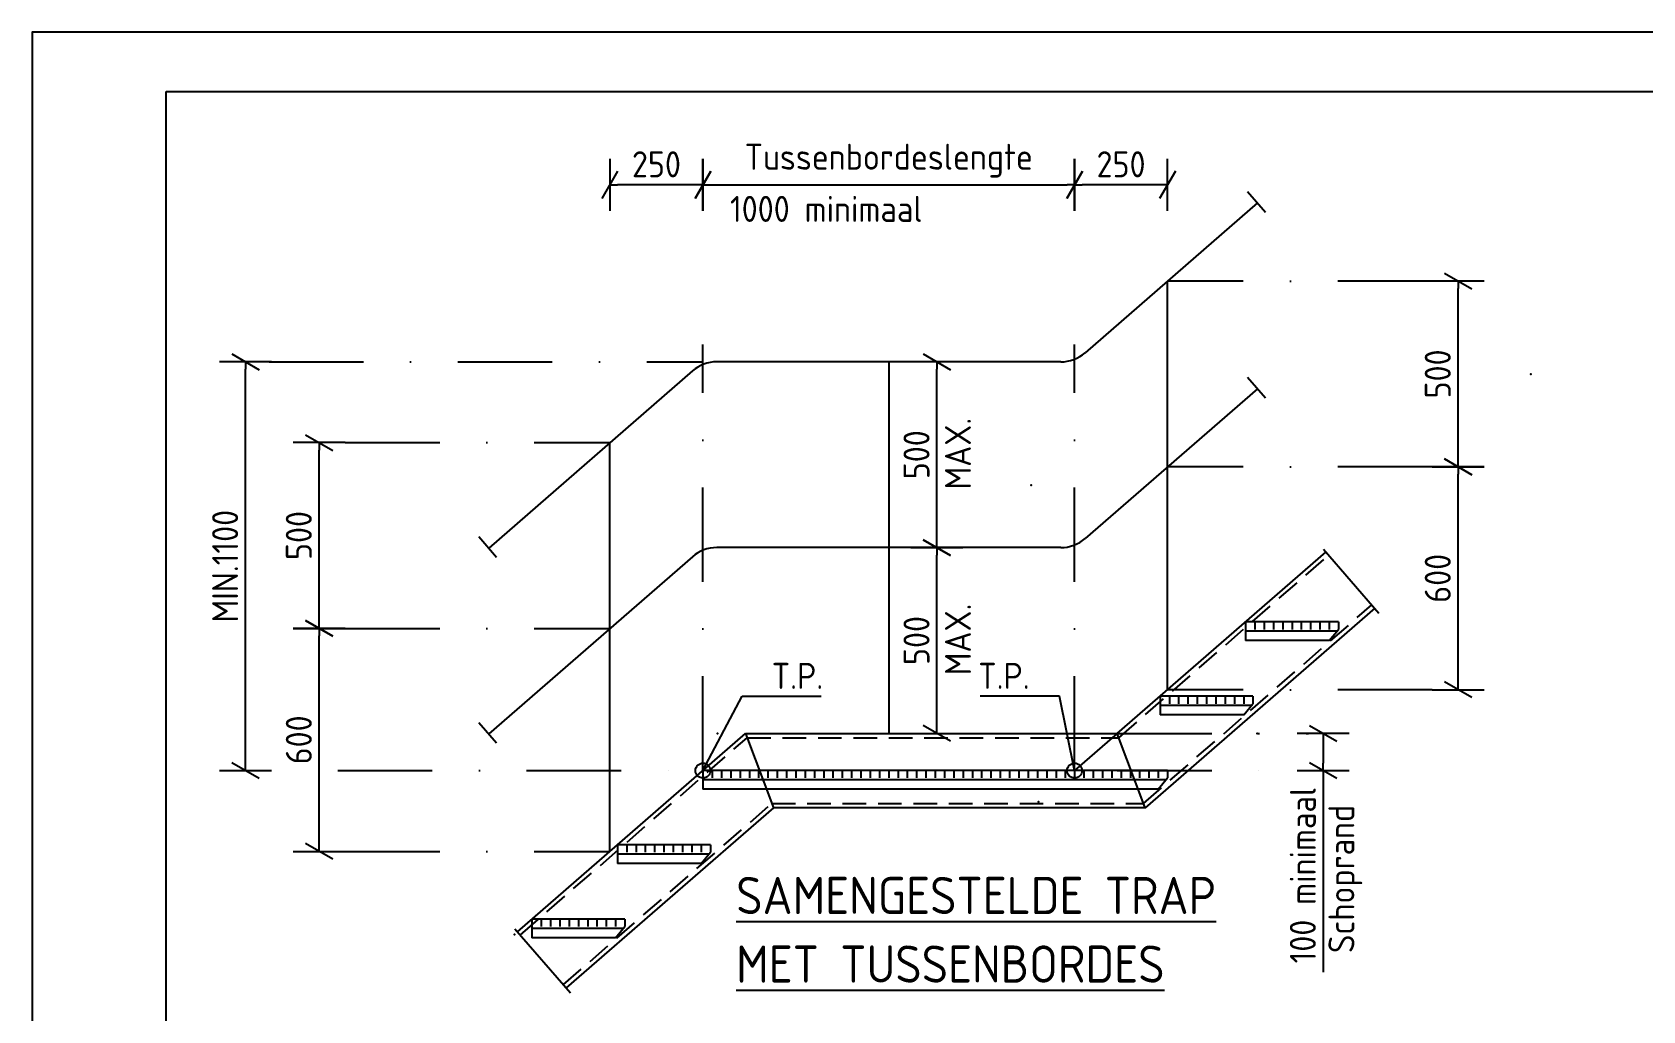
# Model space of a CAD drawing. Header units: millimetres. Extents: x 0 to 8666, y 0 to 5940.
# Drawn here: x 0 to 4333, y 3306 to 5940 of the extents above; entities that cross this region are included whole.
import ezdxf

# ---------------------------------------------------------------- set-up
doc = ezdxf.new("R2010")
doc.units = ezdxf.units.MM
doc.header["$LTSCALE"] = 20
for name, pattern in [('DASHDOT', [25.4, 12.7, -6.35, 0, -6.35]), ('DASHDOT2', [12.7, 6.35, -3.175, 0, -3.175]), ('HIDDEN2', [4.7625, 3.175, -1.5875])]:
    doc.linetypes.add(name, pattern=pattern)
for name, color, linetype in [('C-0200-maat', 7, 'Continuous'), ('MQStrNode', 7, 'Continuous'), ('S-0100-ASLIJN-dd-06', 1, 'DASHDOT'), ('S-0200-maat', 7, 'Continuous'), ('S-0300-TEKST-35', 2, 'Continuous'), ('S-0300-tekst-50', 6, 'Continuous'), ('S-2000-STAAL-ALG-co-25', 7, 'Continuous'), ('S-2020-STAAL-PROF-CO-25', 7, 'Continuous'), ('S-2030-staal-prstip-hi2-12', 3, 'HIDDEN2'), ('S-2040-staal-leun-dd2-70', 4, 'DASHDOT2')]:
    doc.layers.add(name, color=color, linetype=linetype)
doc.styles.get("Standard").update_dxf_attribs({"font": 'isocp.shx'})
doc.dimstyles.new('STIJL A', dxfattribs={"dimtxt": 70, "dimasz": 20, "dimexe": 50, "dimexo": 50, "dimgap": 20, "dimtad": 1, "dimdec": 0, "dimdsep": 46, "dimtxsty": 'Standard', "dimblk": 'MAATPUNT', "dimcen": 2.5, "dimse1": 1, "dimse2": 1, "dimclrt": 2, "dimadec": 0, "dimazin": 0, "dimtfac": 1, "dimtdec": 0, "dimtmove": 0, "dimatfit": 3, "dimldrblk": 'DOT', "dimfxl": 1, "dimtvp": 1, "dimarcsym": 0})
doc.dimstyles.new('STIJL C', dxfattribs={"dimtxt": 70, "dimasz": 60, "dimexe": 50, "dimexo": 50, "dimgap": 20, "dimtad": 1, "dimdec": 3, "dimlfac": 0.001, "dimzin": 1, "dimdsep": 46, "dimtxsty": 'Standard', "dimblk": 'NONE', "dimcen": 2.5, "dimclrt": 2, "dimadec": 0, "dimazin": 0, "dimtfac": 1, "dimtdec": 0, "dimtmove": 0, "dimatfit": 3, "dimldrblk": 'NONE', "dimfxl": 1, "dimtvp": 1, "dimarcsym": 0})

# ---------------------------------------------------------------- blocks, each defined once
blk = doc.blocks.new('A3')
at = {"color": 7}
blk.add_lwpolyline([(0, 0), (420, 0), (420, 297), (0, 297)], close=True, dxfattribs=at)
at = {"color": 4}
blk.add_lwpolyline([(18, 289), (413, 289), (413, 8), (18, 8)], close=True, dxfattribs=at)
blk = doc.blocks.new('A$C151A3A30')
at = {"color": 1}
for p, q in [((0, 0), (0, -25)), ((18.2, 0), (0, 0)), ((250, 0), (18.2, 0)), ((100, 0), (100, -20)), ((125, 0), (125, -20)), ((150, 0), (150, -20)), ((175, 0), (175, -20)), ((200, 0), (200, -20)), ((225, 0), (225, -20)), ((250, 0), (250, -20)), ((0, -25), (0, -50)), ((245.8, -25), (0, -25)), ((25, 0), (25, -20)), ((50, 0), (50, -20)), ((75, 0), (75, -20)), ((225, -50), (250, -20)), ((225, -50), (0, -50))]:
    blk.add_line(p, q, dxfattribs=at)
blk = doc.blocks.new('_Oblique')
at = {"color": 0, "linetype": 'ByBlock', "lineweight": -2}
blk.add_line((-0.5, -0.5), (0.5, 0.5), dxfattribs=at)
blk = doc.blocks.new('MAATPUNT')
for p, q in [((0, -3.5), (0, 3.5)), ((0, 0), (-1, 0))]:
    blk.add_line(p, q)
at = {"xscale": 3.000000000000007, "yscale": 3, "zscale": 3, "rotation": 195.0000000102671}
blk.add_blockref('_Oblique', (0, 0), dxfattribs=at)
blk = doc.blocks.new('*D22')
at = {"layer": 'Defpoints', "color": 0}
for p in [(772.3, 4835.4), (1554.5, 4835.4), (1554.5, 4335.4)]:
    blk.add_point(p, dxfattribs=at)
at = {"layer": 'S-0200-maat', "color": 0, "lineweight": -2}
blk.add_line((772.3, 4355.4), (772.3, 4815.4), dxfattribs=at)
at = {"layer": 'S-0200-maat', "color": 0, "lineweight": -2, "xscale": 20, "yscale": 20, "zscale": 20}
for p, rotation in [((772.3, 4835.4), 90), ((772.3, 4335.4), 270)]:
    blk.add_blockref('MAATPUNT', p, dxfattribs=dict(at, rotation=rotation))
at = {"layer": 'S-0200-maat', "color": 2, "insert": (717.3, 4585.4), "char_height": 70, "attachment_point": 5, "rotation": 90}
blk.add_mtext('500', dxfattribs=at)
blk = doc.blocks.new('_dot')
at = {"color": 0, "linetype": 'ByBlock', "lineweight": -2}
blk.add_line((-0.5, 0), (-1, 0), dxfattribs=at)
at = {"color": 0, "linetype": 'ByBlock', "const_width": 0.5}
blk.add_lwpolyline([(-0.25, 0, 1), (0.25, 0, 1)], format="xyb", close=True, dxfattribs=at)
blk = doc.blocks.new('_NONE')
blk = doc.blocks.new('*D23')
at = {"layer": 'Defpoints', "color": 0}
for p in [(1804.5, 5529.5), (2804.5, 5529.5), (2804.5, 5529.5)]:
    blk.add_point(p, dxfattribs=at)
at = {"layer": 'S-0200-maat', "color": 0, "lineweight": -2}
blk.add_line((1824.5, 5529.5), (2784.5, 5529.5), dxfattribs=at)
at = {"layer": 'S-0200-maat', "color": 0, "lineweight": -2, "xscale": 20, "yscale": 20, "zscale": 20, "rotation": 180}
blk.add_blockref('MAATPUNT', (1804.5, 5529.5), dxfattribs=at)
at = {"layer": 'S-0200-maat', "color": 0, "lineweight": -2, "xscale": 20, "yscale": 20, "zscale": 20}
blk.add_blockref('MAATPUNT', (2804.5, 5529.5), dxfattribs=at)
at = {"layer": 'S-0200-maat', "color": 2, "insert": (2304.5, 5594.2), "char_height": 70, "attachment_point": 5}
blk.add_mtext('Tussenbordeslengte', dxfattribs=at)
blk = doc.blocks.new('*D24')
at = {"layer": 'Defpoints', "color": 0}
for p in [(2434.2, 5052.8), (2434.2, 5052.8), (2434.2, 4552.8)]:
    blk.add_point(p, dxfattribs=at)
at = {"layer": 'S-0200-maat', "color": 0, "lineweight": -2}
blk.add_line((2434.2, 4572.8), (2434.2, 5032.8), dxfattribs=at)
at = {"layer": 'S-0200-maat', "color": 0, "lineweight": -2, "xscale": 20, "yscale": 20, "zscale": 20}
for p, rotation in [((2434.2, 5052.8), 90), ((2434.2, 4552.8), 270)]:
    blk.add_blockref('MAATPUNT', p, dxfattribs=dict(at, rotation=rotation))
at = {"layer": 'S-0200-maat', "color": 2, "insert": (2379.2, 4802.8), "char_height": 70, "attachment_point": 5, "rotation": 90}
blk.add_mtext('500', dxfattribs=at)
blk = doc.blocks.new('*D25')
at = {"layer": 'Defpoints', "color": 0}
for p in [(3054.5, 5270.2), (3836.6, 5270.2), (3054.5, 4770.2)]:
    blk.add_point(p, dxfattribs=at)
at = {"layer": 'S-0200-maat', "color": 0, "lineweight": -2}
blk.add_line((3836.6, 4790.2), (3836.6, 5250.2), dxfattribs=at)
at = {"layer": 'S-0200-maat', "color": 0, "lineweight": -2, "xscale": 20, "yscale": 20, "zscale": 20}
for p, rotation in [((3836.6, 5270.2), 90), ((3836.6, 4770.2), 270)]:
    blk.add_blockref('MAATPUNT', p, dxfattribs=dict(at, rotation=rotation))
at = {"layer": 'S-0200-maat', "color": 2, "insert": (3781.6, 5020.2), "char_height": 70, "attachment_point": 5, "rotation": 90}
blk.add_mtext('500', dxfattribs=at)
blk = doc.blocks.new('*D26')
at = {"layer": 'Defpoints', "color": 0}
for p in [(2473.4, 4052.8), (2473.4, 3952.8), (3473.6, 3952.8)]:
    blk.add_point(p, dxfattribs=at)
at = {"layer": 'S-0200-maat', "color": 0, "lineweight": -2}
for p, q in [((3473.6, 4032.8), (3473.6, 3972.8)), ((3473.6, 3952.8), (3473.6, 3409.8))]:
    blk.add_line(p, q, dxfattribs=at)
at = {"layer": 'S-0200-maat', "color": 0, "lineweight": -2, "xscale": 20, "yscale": 20, "zscale": 20}
for p, rotation in [((3473.6, 4052.8), 90), ((3473.6, 3952.8), 270)]:
    blk.add_blockref('MAATPUNT', p, dxfattribs=dict(at, rotation=rotation))
at = {"layer": 'S-0200-maat', "color": 2, "insert": (3418.6, 3671.3), "char_height": 70, "attachment_point": 5, "rotation": 90}
blk.add_mtext('100 minimaal', dxfattribs=at)
blk = doc.blocks.new('*D34')
at = {"layer": 'C-0200-maat', "color": 0, "lineweight": -2}
blk.add_line((3034.5, 5529.5), (2824.5, 5529.5), dxfattribs=at)
at = {"layer": 'Defpoints', "color": 0}
for p in [(2804.5, 5529.5), (2804.5, 4930.5), (3054.5, 4930.5)]:
    blk.add_point(p, dxfattribs=at)
at = {"layer": 'C-0200-maat', "color": 0, "lineweight": -2, "xscale": 20, "yscale": 20, "zscale": 20, "rotation": 180}
blk.add_blockref('MAATPUNT', (2804.5, 5529.5), dxfattribs=at)
at = {"layer": 'C-0200-maat', "color": 0, "lineweight": -2, "xscale": 20, "yscale": 20, "zscale": 20}
blk.add_blockref('MAATPUNT', (3054.5, 5529.5), dxfattribs=at)
at = {"layer": 'C-0200-maat', "color": 2, "insert": (2929.5, 5584.5), "char_height": 70, "attachment_point": 5}
blk.add_mtext('250', dxfattribs=at)
blk = doc.blocks.new('*D35')
at = {"layer": 'C-0200-maat', "color": 0, "lineweight": -2}
blk.add_line((1784.5, 5529.5), (1574.5, 5529.5), dxfattribs=at)
at = {"layer": 'Defpoints', "color": 0}
for p in [(1554.5, 5529.5), (1554.5, 4930.5), (1804.5, 4930.5)]:
    blk.add_point(p, dxfattribs=at)
at = {"layer": 'C-0200-maat', "color": 0, "lineweight": -2, "xscale": 20, "yscale": 20, "zscale": 20, "rotation": 180}
blk.add_blockref('MAATPUNT', (1554.5, 5529.5), dxfattribs=at)
at = {"layer": 'C-0200-maat', "color": 0, "lineweight": -2, "xscale": 20, "yscale": 20, "zscale": 20}
blk.add_blockref('MAATPUNT', (1804.5, 5529.5), dxfattribs=at)
at = {"layer": 'C-0200-maat', "color": 2, "insert": (1679.5, 5584.5), "char_height": 70, "attachment_point": 5}
blk.add_mtext('250', dxfattribs=at)
blk = doc.blocks.new('*D42')
at = {"layer": 'Defpoints', "color": 0}
for p in [(772.3, 4335.4), (1554.5, 4335.4), (1554.5, 3735.4)]:
    blk.add_point(p, dxfattribs=at)
at = {"layer": 'S-0200-maat', "color": 0, "lineweight": -2}
blk.add_line((772.3, 3755.4), (772.3, 4315.4), dxfattribs=at)
at = {"layer": 'S-0200-maat', "color": 0, "lineweight": -2, "xscale": 20, "yscale": 20, "zscale": 20}
for p, rotation in [((772.3, 4335.4), 90), ((772.3, 3735.4), 270)]:
    blk.add_blockref('MAATPUNT', p, dxfattribs=dict(at, rotation=rotation))
at = {"layer": 'S-0200-maat', "color": 2, "insert": (717.3, 4035.4), "char_height": 70, "attachment_point": 5, "rotation": 90}
blk.add_mtext('600', dxfattribs=at)
blk = doc.blocks.new('*D47')
at = {"layer": 'Defpoints', "color": 0}
for p in [(3054.5, 4770.2), (3836.6, 4770.2), (3054.5, 4170.2)]:
    blk.add_point(p, dxfattribs=at)
at = {"layer": 'S-0200-maat', "color": 0, "lineweight": -2}
blk.add_line((3836.6, 4190.2), (3836.6, 4750.2), dxfattribs=at)
at = {"layer": 'S-0200-maat', "color": 0, "lineweight": -2, "xscale": 20, "yscale": 20, "zscale": 20}
for p, rotation in [((3836.6, 4770.2), 90), ((3836.6, 4170.2), 270)]:
    blk.add_blockref('MAATPUNT', p, dxfattribs=dict(at, rotation=rotation))
at = {"layer": 'S-0200-maat', "color": 2, "insert": (3781.6, 4470.2), "char_height": 70, "attachment_point": 5, "rotation": 90}
blk.add_mtext('600', dxfattribs=at)
blk = doc.blocks.new('*D48')
at = {"layer": 'Defpoints', "color": 0}
for p in [(2434.2, 4552.8), (2434.2, 4552.8), (2434.2, 4052.8)]:
    blk.add_point(p, dxfattribs=at)
at = {"layer": 'S-0200-maat', "color": 0, "lineweight": -2}
blk.add_line((2434.2, 4072.8), (2434.2, 4532.8), dxfattribs=at)
at = {"layer": 'S-0200-maat', "color": 0, "lineweight": -2, "xscale": 20, "yscale": 20, "zscale": 20}
for p, rotation in [((2434.2, 4552.8), 90), ((2434.2, 4052.8), 270)]:
    blk.add_blockref('MAATPUNT', p, dxfattribs=dict(at, rotation=rotation))
at = {"layer": 'S-0200-maat', "color": 2, "insert": (2379.2, 4302.8), "char_height": 70, "attachment_point": 5, "rotation": 90}
blk.add_mtext('500', dxfattribs=at)
blk = doc.blocks.new('*D49')
at = {"layer": 'Defpoints', "color": 0}
for p in [(574.1, 5052.8), (2212.8, 5052.8), (2212.8, 3952.8)]:
    blk.add_point(p, dxfattribs=at)
at = {"layer": 'S-0200-maat', "color": 0, "lineweight": -2}
blk.add_line((574.1, 3972.8), (574.1, 5032.8), dxfattribs=at)
at = {"layer": 'S-0200-maat', "color": 0, "lineweight": -2, "xscale": 20, "yscale": 20, "zscale": 20}
for p, rotation in [((574.1, 5052.8), 90), ((574.1, 3952.8), 270)]:
    blk.add_blockref('MAATPUNT', p, dxfattribs=dict(at, rotation=rotation))
at = {"layer": 'S-0200-maat', "color": 2, "insert": (519.1, 4502.8), "char_height": 70, "attachment_point": 5, "rotation": 90}
blk.add_mtext('MIN.1100', dxfattribs=at)

msp = doc.modelspace()

# ---------------------------------------------------------------- linework, layer by layer
at = {"color": 1}
for p, q in [((1804.5, 3952.8), (1804.5, 3927.8)), ((1822.7, 3952.8), (1804.5, 3952.8)), ((3054.5, 3952.8), (1822.7, 3952.8)), ((1829.5, 3952.8), (1829.5, 3932.8)), ((1854.5, 3952.8), (1854.5, 3932.8)), ((1879.5, 3952.8), (1879.5, 3932.8)), ((1904.5, 3952.8), (1904.5, 3932.8)), ((1929.5, 3952.8), (1929.5, 3932.8)), ((1954.5, 3952.8), (1954.5, 3932.8)), ((1979.5, 3952.8), (1979.5, 3932.8)), ((2004.5, 3952.8), (2004.5, 3932.8)), ((2029.5, 3952.8), (2029.5, 3932.8)), ((2054.5, 3952.8), (2054.5, 3932.8)), ((2079.5, 3952.8), (2079.5, 3932.8)), ((2104.5, 3952.8), (2104.5, 3932.8)), ((2129.5, 3952.8), (2129.5, 3932.8)), ((2154.5, 3952.8), (2154.5, 3932.8)), ((2179.5, 3952.8), (2179.5, 3932.8)), ((2204.5, 3952.8), (2204.5, 3932.8)), ((2229.5, 3952.8), (2229.5, 3932.8)), ((2254.5, 3952.8), (2254.5, 3932.8)), ((2279.5, 3952.8), (2279.5, 3932.8)), ((2304.5, 3952.8), (2304.5, 3932.8)), ((2329.5, 3952.8), (2329.5, 3932.8)), ((2354.5, 3952.8), (2354.5, 3932.8)), ((2379.5, 3952.8), (2379.5, 3932.8)), ((2404.5, 3952.8), (2404.5, 3932.8)), ((2429.5, 3952.8), (2429.5, 3932.8)), ((2454.5, 3952.8), (2454.5, 3932.8)), ((2479.5, 3952.8), (2479.5, 3932.8)), ((2504.5, 3952.8), (2504.5, 3932.8)), ((2529.5, 3952.8), (2529.5, 3932.8)), ((2554.5, 3952.8), (2554.5, 3932.8)), ((2579.5, 3952.8), (2579.5, 3932.8)), ((2604.5, 3952.8), (2604.5, 3932.8)), ((2629.5, 3952.8), (2629.5, 3932.8)), ((2654.5, 3952.8), (2654.5, 3932.8)), ((2679.5, 3952.8), (2679.5, 3932.8)), ((2704.5, 3952.8), (2704.5, 3932.8)), ((2729.5, 3952.8), (2729.5, 3932.8)), ((2754.5, 3952.8), (2754.5, 3932.8)), ((2779.5, 3952.8), (2779.5, 3932.8)), ((2804.5, 3952.8), (2804.5, 3932.8)), ((2829.5, 3952.8), (2829.5, 3932.8)), ((2829.5, 3952.8), (2829.5, 3932.8)), ((2854.5, 3952.8), (2854.5, 3932.8)), ((2854.5, 3952.8), (2854.5, 3932.8)), ((2879.5, 3952.8), (2879.5, 3932.8)), ((2879.5, 3952.8), (2879.5, 3932.8)), ((2904.5, 3952.8), (2904.5, 3932.8)), ((2904.5, 3952.8), (2904.5, 3932.8)), ((2929.5, 3952.8), (2929.5, 3932.8)), ((2929.5, 3952.8), (2929.5, 3932.8)), ((2954.5, 3952.8), (2954.5, 3932.8)), ((2979.5, 3952.8), (2979.5, 3932.8)), ((3004.5, 3952.8), (3004.5, 3932.8)), ((3029.5, 3952.8), (3029.5, 3932.8)), ((3054.5, 3952.8), (3054.5, 3932.8)), ((1804.5, 3927.8), (1804.5, 3902.8)), ((3050.3, 3927.8), (1804.5, 3927.8)), ((3029.5, 3902.8), (1804.5, 3902.8)), ((3029.5, 3902.8), (3054.5, 3932.8))]:
    msp.add_line(p, q, dxfattribs=at)
at = {"layer": 'MQStrNode'}
for p in [(4031.8, 5020), (2688.1, 4721.2), (1843.9, 4052.8), (3295.4, 4052.8), (2707.8, 3868.7), (1297.2, 3511.7)]:
    msp.add_point(p, dxfattribs=at)
at = {"layer": 'S-0100-ASLIJN-dd-06'}
for p, q in [((3269.7, 5511.3), (3317.8, 5456)), ((3766.6, 5270.2), (3054.5, 5270.2)), ((1804.5, 3952.8), (1804.5, 5099.4)), ((2804.5, 3952.8), (2804.5, 5099.4)), ((637.1, 5052.8), (1804.5, 5052.8)), ((3269.7, 5011.3), (3317.8, 4956)), ((842.3, 4835.4), (1554.5, 4835.4)), ((3766.6, 4770.2), (3054.5, 4770.2)), ((1201.5, 4582.4), (1249.6, 4527.1)), ((3473.9, 4548.7), (3623.5, 4376.7)), ((842.3, 4335.4), (1554.5, 4335.4)), ((3766.6, 4170.2), (3054.5, 4170.2)), ((1201.5, 4082.4), (1249.6, 4027.1)), ((2919.5, 4052.8), (2804.5, 3952.8)), ((2919.5, 4052.8), (3434.2, 4052.8)), ((822.1, 3952.8), (1804.5, 3952.8)), ((2919.5, 3952.8), (3405.5, 3952.8)), ((842.3, 3735.4), (1554.5, 3735.4)), ((1298.6, 3526.7), (1448.1, 3354.7))]:
    msp.add_line(p, q, dxfattribs=at)
at = {"layer": 'S-2000-STAAL-ALG-co-25'}
for centre in [(1804.5, 3952.8), (2804.5, 3952.8)]:
    msp.add_circle(centre, 20, dxfattribs=at)
at = {"layer": 'S-2020-STAAL-PROF-CO-25'}
msp.add_line((1919.5, 4052.8), (1994.3, 3852.8), dxfattribs=at)
for points in [[(2994.3, 3852.8), (2919.5, 4052.8), (3480.7, 4540.9)], [(3611.9, 4389.9), (2994.3, 3852.8), (1994.3, 3852.8)], [(1305.4, 3518.9), (1919.5, 4052.8)], [(1919.5, 4052.8), (2948.2, 4052.8)], [(1994.3, 3852.8), (1436.6, 3367.9)]]:
    msp.add_lwpolyline(points, dxfattribs=at)
at = {"layer": 'S-2030-staal-prstip-hi2-12'}
for p, q in [((2923.8, 4041.3), (3488.2, 4532.2)), ((2990, 3864.3), (3604.4, 4398.6)), ((1312.9, 3510.2), (1923.8, 4041.3)), ((1923.8, 4041.3), (2923.8, 4041.3)), ((1429.1, 3376.6), (1990, 3864.3)), ((1990, 3864.3), (2990, 3864.3))]:
    msp.add_line(p, q, dxfattribs=at)
at = {"layer": 'S-2040-staal-leun-dd2-70', "linetype": 'Continuous'}
for p, q in [((3296.4, 5480.6), (2832.7, 5077.4)), ((3054.5, 4170.2), (3054.5, 5270.2)), ((1776.2, 5028.3), (1228.2, 4551.7)), ((2767.1, 5052.8), (1841.9, 5052.8)), ((2304.5, 5052.8), (2304.5, 4052.8)), ((3296.4, 4980.6), (2832.7, 4577.4)), ((1554.5, 3735.4), (1554.5, 4835.4)), ((2767.1, 4552.8), (1841.9, 4552.8)), ((1776.2, 4528.3), (1228.2, 4051.7))]:
    msp.add_line(p, q, dxfattribs=at)
for centre, start, end in [((2767.1, 5152.8), 270, 311.0091), ((1841.9, 4952.8), 90, 131.0091), ((1841.9, 4452.8), 90, 131.0091), ((2767.1, 4652.8), 270, 311.0091)]:
    msp.add_arc(centre, 100, start, end, dxfattribs=at)

# ---------------------------------------------------------------- block references
at = {"xscale": 20, "yscale": 20, "zscale": 20}
msp.add_blockref('A3', (0, 0), dxfattribs=at)
at = {"layer": 'S-0200-maat'}
for p in [(3264.5, 4352.8), (3034.5, 4152.8), (1574.5, 3752.8), (1344.5, 3552.8)]:
    msp.add_blockref('A$C151A3A30', p, dxfattribs=at)

# ---------------------------------------------------------------- texts
at = {"layer": 'S-0200-maat', "color": 2, "char_height": 70}
for insert, attachment_point in [((1989.7, 4172.6), 7), ((2683.6, 4172.7), 9)]:
    msp.add_mtext('T.P.', dxfattribs=dict(at, insert=insert, attachment_point=attachment_point))
at = {"layer": 'S-0300-TEKST-35'}
msp.add_text('1000 minimaal', height=70, dxfattribs=at).set_placement((1877.4, 5429.4))
for s, p in [('MAX.', (2525.6, 4709.1)), ('MAX.', (2525.6, 4209.1)), ('Schoprand', (3557.4, 3461.6))]:
    msp.add_text(s, height=70, rotation=90, dxfattribs=at).set_placement(p)
at = {"layer": 'S-0300-tekst-50'}
for s, p in [('%%USAMENGESTELDE TRAP', (1894, 3566.6)), ('%%UMET TUSSENBORDES', (1894, 3382))]:
    msp.add_text(s, height=100, dxfattribs=at).set_placement(p)

# ---------------------------------------------------------------- dimensions: what is measured, and where the dimension line sits
at = {"layer": 'C-0200-maat'}
for base, p1, p2, picture, middle in [((1554.5, 5529.5), (1804.5, 4930.5), (1554.5, 4930.5), '*D35', (1679.5, 5584.5)), ((2804.5, 5529.5), (3054.5, 4930.5), (2804.5, 4930.5), '*D34', (2929.5, 5584.5))]:
    dim = msp.add_linear_dim(base=base, p1=p1, p2=p2, dimstyle='STIJL A', dxfattribs=at)
    dim.commit()
    dim.dimension.update_dxf_attribs({"geometry": picture, "text_midpoint": middle})
at = {"layer": 'S-0200-maat'}
dim = msp.add_linear_dim(base=(2804.5, 5529.5), p1=(1804.5, 5529.5), p2=(2804.5, 5529.5), text='Tussenbordeslengte', dimstyle='STIJL A', dxfattribs=at)
dim.commit()
dim.dimension.update_dxf_attribs({"geometry": '*D23', "text_midpoint": (2304.5, 5594.2)})
for base, p1, p2, picture, middle in [((3836.6, 5270.2), (3054.5, 4770.2), (3054.5, 5270.2), '*D25', (3781.6, 5020.2)), ((2434.2, 5052.8), (2434.2, 4552.8), (2434.2, 5052.8), '*D24', (2379.2, 4802.8)), ((772.3, 4835.4), (1554.5, 4335.4), (1554.5, 4835.4), '*D22', (717.3, 4585.4)), ((3836.6, 4770.2), (3054.5, 4170.2), (3054.5, 4770.2), '*D47', (3781.6, 4470.2)), ((2434.2, 4552.8), (2434.2, 4052.8), (2434.2, 4552.8), '*D48', (2379.2, 4302.8)), ((772.3, 4335.4), (1554.5, 3735.4), (1554.5, 4335.4), '*D42', (717.3, 4035.4))]:
    dim = msp.add_linear_dim(base=base, p1=p1, p2=p2, angle=90, dimstyle='STIJL A', dxfattribs=at)
    dim.commit()
    dim.dimension.update_dxf_attribs({"geometry": picture, "text_midpoint": middle})
for base, p1, p2, text, picture, middle in [((574.1, 5052.8), (2212.8, 3952.8), (2212.8, 5052.8), 'MIN.1100', '*D49', (519.1, 4502.8)), ((3473.6, 3952.8), (2473.4, 4052.8), (2473.4, 3952.8), '100 minimaal', '*D26', (3418.6, 3671.3))]:
    dim = msp.add_linear_dim(base=base, p1=p1, p2=p2, angle=90, text=text, dimstyle='STIJL A', dxfattribs=at)
    dim.commit()
    dim.dimension.update_dxf_attribs({"geometry": picture, "text_midpoint": middle})

# ---------------------------------------------------------------- leaders
at = {"layer": 'S-0200-maat', "annotation_type": 0, "has_hookline": 1, "text_width": 133}
for points, hookline_direction in [([(1804.5, 3952.8), (1909.7, 4152.6), (1969.7, 4152.6)], 0), ([(2804.5, 3952.8), (2763.6, 4152.7), (2703.6, 4152.7)], 1)]:
    msp.add_leader(points, dimstyle='STIJL C', dxfattribs=dict(at, hookline_direction=hookline_direction))

doc.saveas('drawing.dxf')
